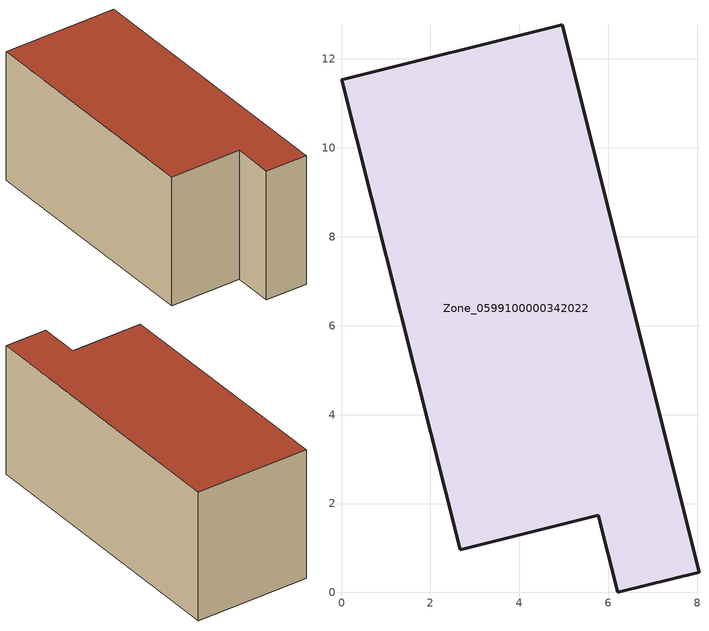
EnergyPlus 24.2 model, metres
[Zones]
Zone_0599100000342022
 floor ground (C_G): 5.78,1.74 2.67,0.96 0,11.53 4.96,12.77 8.04,0.46 6.21,0 z0
 wall outside (C_F): 4.96,12.77 0,11.53 2.67,0.96 5.78,1.74 6.21,0 8.04,0.46 4.96,12.77 z0:5.93
 roof outside (C_R): 6.21,0 8.04,0.46 4.96,12.77 0,11.53 2.67,0.96 5.78,1.74 z5.93
[BUILDING]
Pand.0599100000342022: North Axis=0; Terrain=City; Loads Convergence Tolerance Value=0.04; Temperature Convergence Tolerance Value=0.4; Solar Distribution=FullExterior; Maximum Number of Warmup Days=25; Minimum Number of Warmup Days=1
[Site:Location]
Rotterdam.The.Hague.AP_ZH_NLD Design_Conditions: Latitude=51.96; Longitude=4.45; Time Zone=1; Elevation=-4.5
[SITE:GROUNDTEMPERATURE:BUILDINGSURFACE]
18, 18, 18, 18, 18, 18, 18, 18, 18, 18, 18, 18
[MATERIAL] Thermal Absorptance=0.9; Solar Absorptance=0.7; Visible Absorptance=0.7
Name | Roughness | Thickness | Conductivity | Density | Specific Heat
G.TI.1992-2005 | MediumSmooth | 0.15 | 0.06 | 540 | 1210
F.TI.1992-2005 | Rough | 0.3 | 0.12 | 1920 | 840
R.TI.1992-2005 | MediumRough | 0.2 | 0.08 | 1500 | 1000
[CONSTRUCTION]
C_G: G.TI.1992-2005
C_F: F.TI.1992-2005
C_R: R.TI.1992-2005
[ZONE]
Zone_0599100000342022: Type=1; Multiplier=1; Ceiling Height=Autocalculate; Volume=Autocalculate; Floor Area=autocalculate; Part of Total Floor Area=Yes
[ZONEINFILTRATION:DESIGNFLOWRATE]
Infil_Zone_0599100000342022: Zone or ZoneList or Space or SpaceList=Zone_0599100000342022; Schedule=AlwaysOn; Design Flow Rate Calculation Method=Flow/Area; Flow Rate per Floor Area=0.0015; Constant Term Coefficient=1; Temperature Term Coefficient=0; Velocity Term Coefficient=0; Velocity Squared Term Coefficient=0
[HVACTEMPLATE:ZONE:IDEALLOADSAIRSYSTEM]
Zone_0599100000342022: Maximum Heating Supply Air Temperature=50; Minimum Cooling Supply Air Temperature=13; Maximum Heating Supply Air Humidity Ratio=0.0156; Minimum Cooling Supply Air Humidity Ratio=0.0077; Heating Limit=NoLimit; Cooling Limit=NoLimit; Dehumidification Control Type=ConstantSensibleHeatRatio; Cooling Sensible Heat Ratio=0.7; Dehumidification Setpoint=60; Humidification Control Type=None; Humidification Setpoint=30; Outdoor Air Method=None; Outdoor Air Flow Rate per Person=0.00944; Outdoor Air Flow Rate per Zone Floor Area=0; Outdoor Air Flow Rate per Zone=0; Demand Controlled Ventilation Type=None; Outdoor Air Economizer Type=NoEconomizer; Heat Recovery Type=None; Sensible Heat Recovery Effectiveness=0.7; Latent Heat Recovery Effectiveness=0.65
[ZONECONTROL:THERMOSTAT]
ThermostatControl_Zone_0599100000342022: Zone or ZoneList=Zone_0599100000342022; Control Type Schedule=DualSetpointControlType; Control 1=Thermostat_Zone_0599100000342022; Temperature Difference Between Cutout And Setpoint=0
[THERMOSTATSETPOINT:DUALSETPOINT]
Thermostat_Zone_0599100000342022: Heating Setpoint Temperature Schedule=HeatingSetpoint_Zone_0599100000342022; Cooling Setpoint Temperature Schedule=CoolingSetpoint_Zone_0599100000342022
[SCHEDULE:COMPACT]
HeatingSetpoint_Zone_0599100000342022: Through: 12/31, For: AllDays, Until: 24:00, 21
CoolingSetpoint_Zone_0599100000342022: Through: 12/31, For: AllDays, Until: 24:00, 24
DualSetpointControlType: Through: 12/31, For: AllDays, Until: 24:00, 4
AlwaysOn: Through: 12/31, For: AllDays, Until: 24:00, 1
